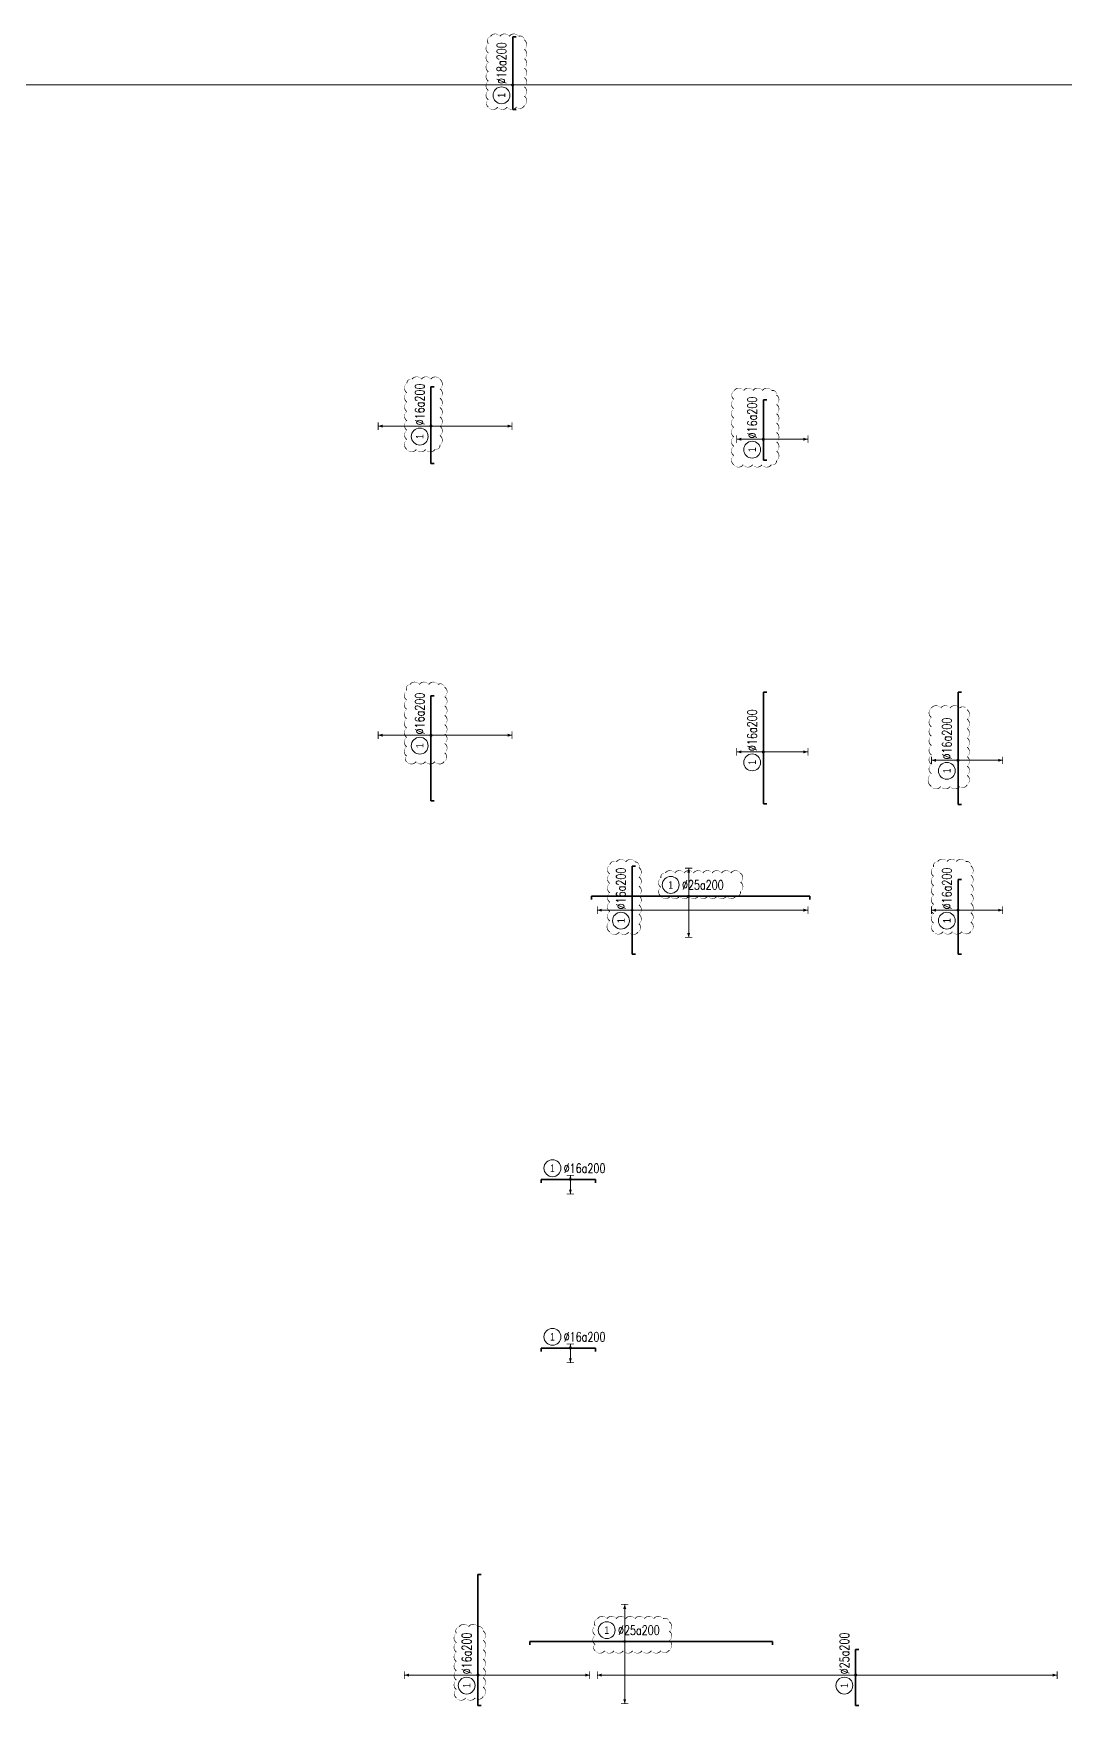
# Model space of a CAD drawing. Header units: millimetres. Extents: x -259680 to 953914, y -429648 to 90611.
# Drawn here: x 768729 to 823792, y -268863 to -179608 of the extents above; entities that cross this region are included whole.
import ezdxf
from ezdxf.enums import TextEntityAlignment as Align

# ---------------------------------------------------------------- set-up
doc = ezdxf.new("R2010")
doc.units = ezdxf.units.MM
doc.layers.get('0').update_dxf_attribs({"lineweight": 20})
for name, color, linetype, lineweight in [('NDC_S_DIM', 1, 'Continuous', 15), ('NDC_S_REBAR', 4, 'Continuous', 35), ('NDC_S_VN TEXT', 7, 'Continuous', 20)]:
    doc.layers.add(name, color=color, linetype=linetype, lineweight=lineweight)
doc.layers.add('NDC_S_REVISION_210426P', color=240, linetype='Continuous', lineweight=20, plot=False)
doc.styles.add('ARIAL', font='arial.ttf', dxfattribs={"width": 0.8})
doc.styles.add('NDC_EN TXT', font='romans.shx', dxfattribs={"width": 0.8})

# ---------------------------------------------------------------- blocks, each defined once
blk = doc.blocks.new('*U526')
h = blk.add_hatch(color=6)
edge = h.paths.add_edge_path()
edge.add_arc((-0.95, 0), 0.3, 0, 360)
at = {"layer": 'NDC_S_DIM', "color": 8}
for q in [(-0.95, 1.1), (-0.95, -3.9)]:
    blk.add_line((-0.95, 0), q, dxfattribs=at)
for points in [[(-1.95, 1.1, 0.2, 0.2, 0), (0.05, 1.1, 0, 0, 0)], [(-1.95, -3.9, 0.2, 0.2, 0), (0.05, -3.9, 0, 0, 0)]]:
    blk.add_lwpolyline(points, format="xyseb", dxfattribs=at)
at = {"layer": 'NDC_S_DIM'}
blk.add_circle((-5.75, 3), 2.25, dxfattribs=at)
at = {"layer": 'NDC_S_DIM', "color": 6}
blk.add_circle((-0.95, 0), 0.3, dxfattribs=at)
at = {"layer": 'NDC_S_DIM', "color": 8}
for points in [[(-1.35, -0.1), (-0.95, 1.1), (-0.55, -0.1)], [(-1.35, -2.7), (-0.95, -3.9), (-0.55, -2.7)]]:
    blk.add_solid(points, dxfattribs=at)
at = {"layer": 'NDC_S_REBAR'}
for p, q in [((0, 0), (-8.78, 0)), ((-8.78, 0), (-8.78, -0.9)), ((0, 0), (5.72, 0)), ((5.72, 0), (5.72, -0.9))]:
    blk.add_line(p, q, dxfattribs=at)
at = {"layer": 'NDC_S_VN TEXT', "style": 'ARIAL', "width": 0.8}
blk.add_attdef('KHT', text='', height=2, dxfattribs=at).set_placement((-5.75, 3), align=Align.MIDDLE_CENTER)
at = {"layer": 'NDC_S_VN TEXT', "color": 3, "style": 'NDC_EN TXT', "width": 0.75}
blk.add_attdef('DKT', (-2.75, 1.75), '', height=2.5, dxfattribs=at)
blk = doc.blocks.new('*U528')
h = blk.add_hatch(color=6)
edge = h.paths.add_edge_path()
edge.add_arc((-2.99, 0), 0.3, 0, 360)
at = {"layer": 'NDC_S_DIM', "color": 8}
for q in [(-2.99, 192.43), (-2.99, -262.46)]:
    blk.add_line((-2.99, 0), q, dxfattribs=at)
for points in [[(-3.99, 192.43, 0.2, 0.2, 0), (-1.99, 192.43, 0, 0, 0)], [(-3.99, -262.46, 0.2, 0.2, 0), (-1.99, -262.46, 0, 0, 0)]]:
    blk.add_lwpolyline(points, format="xyseb", dxfattribs=at)
at = {"layer": 'NDC_S_DIM'}
blk.add_circle((-5.75, 3), 2.25, dxfattribs=at)
at = {"layer": 'NDC_S_DIM', "color": 6}
blk.add_circle((-2.99, 0), 0.3, dxfattribs=at)
at = {"layer": 'NDC_S_DIM', "color": 8}
for points in [[(-3.39, 191.23), (-2.99, 192.43), (-2.59, 191.23)], [(-3.39, -261.26), (-2.99, -262.46), (-2.59, -261.26)]]:
    blk.add_solid(points, dxfattribs=at)
at = {"layer": 'NDC_S_REBAR'}
for p, q in [((0, 0), (-9.52, 0)), ((-9.52, 0), (-9.52, -0.9)), ((0, 0), (9.88, 0)), ((9.88, 0), (9.88, -0.9))]:
    blk.add_line(p, q, dxfattribs=at)
at = {"layer": 'NDC_S_VN TEXT', "style": 'ARIAL', "width": 0.8}
blk.add_attdef('KHT', text='', height=2, dxfattribs=at).set_placement((-5.75, 3), align=Align.MIDDLE_CENTER)
at = {"layer": 'NDC_S_VN TEXT', "color": 3, "style": 'NDC_EN TXT', "width": 0.75}
blk.add_attdef('DKT', (-2.75, 1.75), '', height=2.5, dxfattribs=at)
blk = doc.blocks.new('*U529')
h = blk.add_hatch(color=6)
edge = h.paths.add_edge_path()
edge.add_arc((-2.95, 0), 0.3, 0, 360)
at = {"layer": 'NDC_S_DIM', "color": 8}
for q in [(-2.95, 68.98), (-2.95, -53.82)]:
    blk.add_line((-2.95, 0), q, dxfattribs=at)
for points in [[(-3.95, 68.98, 0.2, 0.2, 0), (-1.95, 68.98, 0, 0, 0)], [(-3.95, -53.82, 0.2, 0.2, 0), (-1.95, -53.82, 0, 0, 0)]]:
    blk.add_lwpolyline(points, format="xyseb", dxfattribs=at)
at = {"layer": 'NDC_S_DIM'}
blk.add_circle((-5.75, 3), 2.25, dxfattribs=at)
at = {"layer": 'NDC_S_DIM', "color": 6}
blk.add_circle((-2.95, 0), 0.3, dxfattribs=at)
at = {"layer": 'NDC_S_DIM', "color": 8}
for points in [[(-3.35, 67.78), (-2.95, 68.98), (-2.55, 67.78)], [(-3.35, -52.62), (-2.95, -53.82), (-2.55, -52.62)]]:
    blk.add_solid(points, dxfattribs=at)
at = {"layer": 'NDC_S_REBAR'}
for p, q in [((0, 0), (-11.07, 0)), ((-11.07, 0), (-11.07, -0.9)), ((0, 0), (3.92, 0)), ((3.92, 0), (3.92, -0.9))]:
    blk.add_line(p, q, dxfattribs=at)
at = {"layer": 'NDC_S_VN TEXT', "style": 'ARIAL', "width": 0.8}
blk.add_attdef('KHT', text='', height=2, dxfattribs=at).set_placement((-5.75, 3), align=Align.MIDDLE_CENTER)
at = {"layer": 'NDC_S_VN TEXT', "color": 3, "style": 'NDC_EN TXT', "width": 0.75}
blk.add_attdef('DKT', (-2.75, 1.75), '', height=2.5, dxfattribs=at)
blk = doc.blocks.new('*U537')
h = blk.add_hatch(color=6)
edge = h.paths.add_edge_path()
edge.add_arc((-2.95, 0), 0.3, 0, 360)
at = {"layer": 'NDC_S_DIM', "color": 8}
for q in [(-2.95, 7.1), (-2.95, -11.9)]:
    blk.add_line((-2.95, 0), q, dxfattribs=at)
for points in [[(-3.95, 7.1, 0.2, 0.2, 0), (-1.95, 7.1, 0, 0, 0)], [(-3.95, -11.9, 0.2, 0.2, 0), (-1.95, -11.9, 0, 0, 0)]]:
    blk.add_lwpolyline(points, format="xyseb", dxfattribs=at)
at = {"layer": 'NDC_S_DIM'}
blk.add_circle((-5.75, 3), 2.25, dxfattribs=at)
at = {"layer": 'NDC_S_DIM', "color": 6}
blk.add_circle((-2.95, 0), 0.3, dxfattribs=at)
at = {"layer": 'NDC_S_DIM', "color": 8}
for points in [[(-3.35, 5.9), (-2.95, 7.1), (-2.55, 5.9)], [(-3.35, -10.7), (-2.95, -11.9), (-2.55, -10.7)]]:
    blk.add_solid(points, dxfattribs=at)
at = {"layer": 'NDC_S_REBAR'}
for p, q in [((0, 0), (-16.85, 0)), ((-16.85, 0), (-16.85, -0.9)), ((0, 0), (13.03, 0)), ((13.03, 0), (13.03, -0.9))]:
    blk.add_line(p, q, dxfattribs=at)
at = {"layer": 'NDC_S_VN TEXT', "style": 'ARIAL', "width": 0.8}
blk.add_attdef('KHT', text='', height=2, dxfattribs=at).set_placement((-5.75, 3), align=Align.MIDDLE_CENTER)
at = {"layer": 'NDC_S_VN TEXT', "color": 3, "style": 'NDC_EN TXT', "width": 0.75}
blk.add_attdef('DKT', (-2.75, 1.75), '', height=2.5, dxfattribs=at)
blk = doc.blocks.new('*U575')
h = blk.add_hatch(color=6)
edge = h.paths.add_edge_path()
edge.add_arc((-2.95, 0), 0.3, 0, 360)
at = {"layer": 'NDC_S_DIM', "color": 8}
for q in [(-2.95, 7.1), (-2.95, -11.9)]:
    blk.add_line((-2.95, 0), q, dxfattribs=at)
for points in [[(-3.95, 7.1, 0.2, 0.2, 0), (-1.95, 7.1, 0, 0, 0)], [(-3.95, -11.9, 0.2, 0.2, 0), (-1.95, -11.9, 0, 0, 0)]]:
    blk.add_lwpolyline(points, format="xyseb", dxfattribs=at)
at = {"layer": 'NDC_S_DIM'}
blk.add_circle((-5.75, 3), 2.25, dxfattribs=at)
at = {"layer": 'NDC_S_DIM', "color": 6}
blk.add_circle((-2.95, 0), 0.3, dxfattribs=at)
at = {"layer": 'NDC_S_DIM', "color": 8}
for points in [[(-3.35, 5.9), (-2.95, 7.1), (-2.55, 5.9)], [(-3.35, -10.7), (-2.95, -11.9), (-2.55, -10.7)]]:
    blk.add_solid(points, dxfattribs=at)
at = {"layer": 'NDC_S_REBAR'}
for p, q in [((0, 0), (-8.53, 0)), ((-8.53, 0), (-8.53, -0.9)), ((0, 0), (7.57, 0)), ((7.57, 0), (7.57, -0.9))]:
    blk.add_line(p, q, dxfattribs=at)
at = {"layer": 'NDC_S_VN TEXT', "style": 'ARIAL', "width": 0.8}
blk.add_attdef('KHT', text='', height=2, dxfattribs=at).set_placement((-5.75, 3), align=Align.MIDDLE_CENTER)
at = {"layer": 'NDC_S_VN TEXT', "color": 3, "style": 'NDC_EN TXT', "width": 0.75}
blk.add_attdef('DKT', (-2.75, 1.75), '', height=2.5, dxfattribs=at)
blk = doc.blocks.new('*U576')
h = blk.add_hatch(color=6)
edge = h.paths.add_edge_path()
edge.add_arc((-2.95, 0), 0.3, 0, 360)
at = {"layer": 'NDC_S_DIM', "color": 8}
for q in [(-2.95, 14.1), (-2.95, -21.65)]:
    blk.add_line((-2.95, 0), q, dxfattribs=at)
for points in [[(-3.95, 14.1, 0.2, 0.2, 0), (-1.95, 14.1, 0, 0, 0)], [(-3.95, -21.65, 0.2, 0.2, 0), (-1.95, -21.65, 0, 0, 0)]]:
    blk.add_lwpolyline(points, format="xyseb", dxfattribs=at)
at = {"layer": 'NDC_S_DIM'}
blk.add_circle((-5.75, 3), 2.25, dxfattribs=at)
at = {"layer": 'NDC_S_DIM', "color": 6}
blk.add_circle((-2.95, 0), 0.3, dxfattribs=at)
at = {"layer": 'NDC_S_DIM', "color": 8}
for points in [[(-3.35, 12.9), (-2.95, 14.1), (-2.55, 12.9)], [(-3.35, -20.45), (-2.95, -21.65), (-2.55, -20.45)]]:
    blk.add_solid(points, dxfattribs=at)
at = {"layer": 'NDC_S_REBAR'}
for p, q in [((0, 0), (-12.93, 0)), ((-12.93, 0), (-12.93, -0.9)), ((0, 0), (7.57, 0)), ((7.57, 0), (7.57, -0.9))]:
    blk.add_line(p, q, dxfattribs=at)
at = {"layer": 'NDC_S_VN TEXT', "style": 'ARIAL', "width": 0.8}
blk.add_attdef('KHT', text='', height=2, dxfattribs=at).set_placement((-5.75, 3), align=Align.MIDDLE_CENTER)
at = {"layer": 'NDC_S_VN TEXT', "color": 3, "style": 'NDC_EN TXT', "width": 0.75}
blk.add_attdef('DKT', (-2.75, 1.75), '', height=2.5, dxfattribs=at)
blk = doc.blocks.new('*U580')
h = blk.add_hatch(color=6)
edge = h.paths.add_edge_path()
edge.add_arc((-2.95, 0), 0.3, 0, 360)
at = {"layer": 'NDC_S_DIM', "color": 8}
for q in [(-2.95, 7.1), (-2.95, -11.9)]:
    blk.add_line((-2.95, 0), q, dxfattribs=at)
for points in [[(-3.95, 7.1, 0.2, 0.2, 0), (-1.95, 7.1, 0, 0, 0)], [(-3.95, -11.9, 0.2, 0.2, 0), (-1.95, -11.9, 0, 0, 0)]]:
    blk.add_lwpolyline(points, format="xyseb", dxfattribs=at)
at = {"layer": 'NDC_S_DIM'}
blk.add_circle((-5.75, 3), 2.25, dxfattribs=at)
at = {"layer": 'NDC_S_DIM', "color": 6}
blk.add_circle((-2.95, 0), 0.3, dxfattribs=at)
at = {"layer": 'NDC_S_DIM', "color": 8}
for points in [[(-3.35, 5.9), (-2.95, 7.1), (-2.55, 5.9)], [(-3.35, -10.7), (-2.95, -11.9), (-2.55, -10.7)]]:
    blk.add_solid(points, dxfattribs=at)
at = {"layer": 'NDC_S_REBAR'}
for p, q in [((0, 0), (-14.73, 0)), ((-14.73, 0), (-14.73, -0.9)), ((0, 0), (15.27, 0)), ((15.27, 0), (15.27, -0.9))]:
    blk.add_line(p, q, dxfattribs=at)
at = {"layer": 'NDC_S_VN TEXT', "style": 'ARIAL', "width": 0.8}
blk.add_attdef('KHT', text='', height=2, dxfattribs=at).set_placement((-5.75, 3), align=Align.MIDDLE_CENTER)
at = {"layer": 'NDC_S_VN TEXT', "color": 3, "style": 'NDC_EN TXT', "width": 0.75}
blk.add_attdef('DKT', (-2.75, 1.75), '', height=2.5, dxfattribs=at)
blk = doc.blocks.new('*U581')
h = blk.add_hatch(color=6)
edge = h.paths.add_edge_path()
edge.add_arc((-2.95, 0), 0.3, 0, 360)
at = {"layer": 'NDC_S_DIM', "color": 8}
for q in [(-2.95, 7.1), (-2.95, -11.9)]:
    blk.add_line((-2.95, 0), q, dxfattribs=at)
for points in [[(-3.95, 7.1, 0.2, 0.2, 0), (-1.95, 7.1, 0, 0, 0)], [(-3.95, -11.9, 0.2, 0.2, 0), (-1.95, -11.9, 0, 0, 0)]]:
    blk.add_lwpolyline(points, format="xyseb", dxfattribs=at)
at = {"layer": 'NDC_S_DIM'}
blk.add_circle((-5.75, 3), 2.25, dxfattribs=at)
at = {"layer": 'NDC_S_DIM', "color": 6}
blk.add_circle((-2.95, 0), 0.3, dxfattribs=at)
at = {"layer": 'NDC_S_DIM', "color": 8}
for points in [[(-3.35, 5.9), (-2.95, 7.1), (-2.55, 5.9)], [(-3.35, -10.7), (-2.95, -11.9), (-2.55, -10.7)]]:
    blk.add_solid(points, dxfattribs=at)
at = {"layer": 'NDC_S_REBAR'}
for p, q in [((0, 0), (-14.73, 0)), ((-14.73, 0), (-14.73, -0.9)), ((0, 0), (5.27, 0)), ((5.27, 0), (5.27, -0.9))]:
    blk.add_line(p, q, dxfattribs=at)
at = {"layer": 'NDC_S_VN TEXT', "style": 'ARIAL', "width": 0.8}
blk.add_attdef('KHT', text='', height=2, dxfattribs=at).set_placement((-5.75, 3), align=Align.MIDDLE_CENTER)
at = {"layer": 'NDC_S_VN TEXT', "color": 3, "style": 'NDC_EN TXT', "width": 0.75}
blk.add_attdef('DKT', (-2.75, 1.75), '', height=2.5, dxfattribs=at)
blk = doc.blocks.new('*U582')
h = blk.add_hatch(color=6)
edge = h.paths.add_edge_path()
edge.add_arc((-2.95, 0), 0.3, 0, 360)
at = {"layer": 'NDC_S_DIM', "color": 8}
for q in [(-2.95, 9.33), (-2.95, -46.92)]:
    blk.add_line((-2.95, 0), q, dxfattribs=at)
for points in [[(-3.95, 9.33, 0.2, 0.2, 0), (-1.95, 9.33, 0, 0, 0)], [(-3.95, -46.92, 0.2, 0.2, 0), (-1.95, -46.92, 0, 0, 0)]]:
    blk.add_lwpolyline(points, format="xyseb", dxfattribs=at)
at = {"layer": 'NDC_S_DIM'}
blk.add_circle((-5.75, 3), 2.25, dxfattribs=at)
at = {"layer": 'NDC_S_DIM', "color": 6}
blk.add_circle((-2.95, 0), 0.3, dxfattribs=at)
at = {"layer": 'NDC_S_DIM', "color": 8}
for points in [[(-3.35, 8.13), (-2.95, 9.33), (-2.55, 8.13)], [(-3.35, -45.72), (-2.95, -46.92), (-2.55, -45.72)]]:
    blk.add_solid(points, dxfattribs=at)
at = {"layer": 'NDC_S_REBAR'}
for p, q in [((0, 0), (-14.73, 0)), ((-14.73, 0), (-14.73, -0.9)), ((0, 0), (8.77, 0)), ((8.77, 0), (8.77, -0.9))]:
    blk.add_line(p, q, dxfattribs=at)
at = {"layer": 'NDC_S_VN TEXT', "style": 'ARIAL', "width": 0.8}
blk.add_attdef('KHT', text='', height=2, dxfattribs=at).set_placement((-5.75, 3), align=Align.MIDDLE_CENTER)
at = {"layer": 'NDC_S_VN TEXT', "color": 3, "style": 'NDC_EN TXT', "width": 0.75}
blk.add_attdef('DKT', (-2.75, 1.75), '', height=2.5, dxfattribs=at)
blk = doc.blocks.new('*U583')
h = blk.add_hatch(color=6)
edge = h.paths.add_edge_path()
edge.add_arc((-0.95, 0), 0.3, 0, 360)
at = {"layer": 'NDC_S_DIM', "color": 8}
for q in [(-0.95, 7.48), (-0.95, -11.02)]:
    blk.add_line((-0.95, 0), q, dxfattribs=at)
for points in [[(-1.95, 7.48, 0.2, 0.2, 0), (0.05, 7.48, 0, 0, 0)], [(-1.95, -11.02, 0.2, 0.2, 0), (0.05, -11.02, 0, 0, 0)]]:
    blk.add_lwpolyline(points, format="xyseb", dxfattribs=at)
at = {"layer": 'NDC_S_DIM'}
blk.add_circle((-5.75, 3), 2.25, dxfattribs=at)
at = {"layer": 'NDC_S_DIM', "color": 6}
blk.add_circle((-0.95, 0), 0.3, dxfattribs=at)
at = {"layer": 'NDC_S_DIM', "color": 8}
for points in [[(-1.35, 6.28), (-0.95, 7.48), (-0.55, 6.28)], [(-1.35, -9.82), (-0.95, -11.02), (-0.55, -9.82)]]:
    blk.add_solid(points, dxfattribs=at)
at = {"layer": 'NDC_S_REBAR'}
for p, q in [((0, 0), (-26.87, 0)), ((-26.87, 0), (-26.87, -0.9)), ((0, 0), (31.38, 0)), ((31.38, 0), (31.38, -0.9))]:
    blk.add_line(p, q, dxfattribs=at)
at = {"layer": 'NDC_S_VN TEXT', "style": 'ARIAL', "width": 0.8}
blk.add_attdef('KHT', text='', height=2, dxfattribs=at).set_placement((-5.75, 3), align=Align.MIDDLE_CENTER)
at = {"layer": 'NDC_S_VN TEXT', "color": 3, "style": 'NDC_EN TXT', "width": 0.75}
blk.add_attdef('DKT', (-2.75, 1.75), '', height=2.5, dxfattribs=at)
blk = doc.blocks.new('*U584')
h = blk.add_hatch(color=6)
edge = h.paths.add_edge_path()
edge.add_arc((-2.95, 0), 0.3, 0, 360)
at = {"layer": 'NDC_S_DIM', "color": 8}
for q in [(-2.95, 14.1), (-2.95, -21.65)]:
    blk.add_line((-2.95, 0), q, dxfattribs=at)
for points in [[(-3.95, 14.1, 0.2, 0.2, 0), (-1.95, 14.1, 0, 0, 0)], [(-3.95, -21.65, 0.2, 0.2, 0), (-1.95, -21.65, 0, 0, 0)]]:
    blk.add_lwpolyline(points, format="xyseb", dxfattribs=at)
at = {"layer": 'NDC_S_DIM'}
blk.add_circle((-5.75, 3), 2.25, dxfattribs=at)
at = {"layer": 'NDC_S_DIM', "color": 6}
blk.add_circle((-2.95, 0), 0.3, dxfattribs=at)
at = {"layer": 'NDC_S_DIM', "color": 8}
for points in [[(-3.35, 12.9), (-2.95, 14.1), (-2.55, 12.9)], [(-3.35, -20.45), (-2.95, -21.65), (-2.55, -20.45)]]:
    blk.add_solid(points, dxfattribs=at)
at = {"layer": 'NDC_S_REBAR'}
for p, q in [((0, 0), (-20.43, 0)), ((-20.43, 0), (-20.43, -0.9)), ((0, 0), (7.57, 0)), ((7.57, 0), (7.57, -0.9))]:
    blk.add_line(p, q, dxfattribs=at)
at = {"layer": 'NDC_S_VN TEXT', "style": 'ARIAL', "width": 0.8}
blk.add_attdef('KHT', text='', height=2, dxfattribs=at).set_placement((-5.75, 3), align=Align.MIDDLE_CENTER)
at = {"layer": 'NDC_S_VN TEXT', "color": 3, "style": 'NDC_EN TXT', "width": 0.75}
blk.add_attdef('DKT', (-2.75, 1.75), '', height=2.5, dxfattribs=at)
blk = doc.blocks.new('*U585')
h = blk.add_hatch(color=6)
edge = h.paths.add_edge_path()
edge.add_arc((-0.95, 0), 0.3, 0, 360)
at = {"layer": 'NDC_S_DIM', "color": 8}
for q in [(-0.95, 9.89), (-0.95, -16.6)]:
    blk.add_line((-0.95, 0), q, dxfattribs=at)
for points in [[(-1.95, 9.89, 0.2, 0.2, 0), (0.05, 9.89, 0, 0, 0)], [(-1.95, -16.6, 0.2, 0.2, 0), (0.05, -16.6, 0, 0, 0)]]:
    blk.add_lwpolyline(points, format="xyseb", dxfattribs=at)
at = {"layer": 'NDC_S_DIM'}
blk.add_circle((-5.75, 3), 2.25, dxfattribs=at)
at = {"layer": 'NDC_S_DIM', "color": 6}
blk.add_circle((-0.95, 0), 0.3, dxfattribs=at)
at = {"layer": 'NDC_S_DIM', "color": 8}
for points in [[(-1.35, 8.69), (-0.95, 9.89), (-0.55, 8.69)], [(-1.35, -15.4), (-0.95, -16.6), (-0.55, -15.4)]]:
    blk.add_solid(points, dxfattribs=at)
at = {"layer": 'NDC_S_REBAR'}
for p, q in [((0, 0), (-26.28, 0)), ((-26.28, 0), (-26.28, -0.9)), ((0, 0), (38.47, 0)), ((38.47, 0), (38.47, -0.9))]:
    blk.add_line(p, q, dxfattribs=at)
at = {"layer": 'NDC_S_VN TEXT', "style": 'ARIAL', "width": 0.8}
blk.add_attdef('KHT', text='', height=2, dxfattribs=at).set_placement((-5.75, 3), align=Align.MIDDLE_CENTER)
at = {"layer": 'NDC_S_VN TEXT', "color": 3, "style": 'NDC_EN TXT', "width": 0.75}
blk.add_attdef('DKT', (-2.75, 1.75), '', height=2.5, dxfattribs=at)
blk = doc.blocks.new('*U586')
h = blk.add_hatch(color=6)
edge = h.paths.add_edge_path()
edge.add_arc((-2.95, 0), 0.3, 0, 360)
at = {"layer": 'NDC_S_DIM', "color": 8}
for q in [(-2.95, 19.63), (-2.95, -29.87)]:
    blk.add_line((-2.95, 0), q, dxfattribs=at)
for points in [[(-3.95, 19.63, 0.2, 0.2, 0), (-1.95, 19.63, 0, 0, 0)], [(-3.95, -29.87, 0.2, 0.2, 0), (-1.95, -29.87, 0, 0, 0)]]:
    blk.add_lwpolyline(points, format="xyseb", dxfattribs=at)
at = {"layer": 'NDC_S_DIM'}
blk.add_circle((-5.75, 3), 2.25, dxfattribs=at)
at = {"layer": 'NDC_S_DIM', "color": 6}
blk.add_circle((-2.95, 0), 0.3, dxfattribs=at)
at = {"layer": 'NDC_S_DIM', "color": 8}
for points in [[(-3.35, 18.43), (-2.95, 19.63), (-2.55, 18.43)], [(-3.35, -28.67), (-2.95, -29.87), (-2.55, -28.67)]]:
    blk.add_solid(points, dxfattribs=at)
at = {"layer": 'NDC_S_REBAR'}
for p, q in [((0, 0), (-11.07, 0)), ((-11.07, 0), (-11.07, -0.9)), ((0, 0), (23.93, 0)), ((23.93, 0), (23.93, -0.9))]:
    blk.add_line(p, q, dxfattribs=at)
at = {"layer": 'NDC_S_VN TEXT', "style": 'ARIAL', "width": 0.8}
blk.add_attdef('KHT', text='', height=2, dxfattribs=at).set_placement((-5.75, 3), align=Align.MIDDLE_CENTER)
at = {"layer": 'NDC_S_VN TEXT', "color": 3, "style": 'NDC_EN TXT', "width": 0.75}
blk.add_attdef('DKT', (-2.75, 1.75), '', height=2.5, dxfattribs=at)

msp = doc.modelspace()

# ---------------------------------------------------------------- linework, layer by layer
at = {"layer": 'NDC_S_REVISION_210426P'}
for points in [[(793024.4, -183537.1, 0, 50, 0.5205671), (793524.4, -183537.1, 0, 50, 0.5205671), (794024.4, -183537.1, 0, 50, 0.5205671), (794524.4, -183537.1, 0, 50, 0.5205671), (794943.9, -183456.7, 0, 50, 0.5205671), (794943.9, -182956.7, 0, 50, 0.5205671), (794943.9, -182456.7, 0, 50, 0.5205671), (794943.9, -181956.7, 0, 50, 0.5205671), (794943.9, -181456.7, 0, 50, 0.5205671), (794943.9, -180956.7, 0, 50, 0.5205671), (794943.9, -180456.7, 0, 50, 0.5205671), (794943.9, -179956.7, 0, 50, 0.5205671), (794637.5, -179763.1, 0, 50, 0.5205671), (794137.5, -179763.1, 0, 50, 0.5205671), (793637.5, -179763.1, 0, 50, 0.5205671), (793137.5, -179763.1, 0, 50, 0.5205671), (793024.4, -180149.9, 0, 50, 0.5205671), (793024.4, -180649.9, 0, 50, 0.5205671), (793024.4, -181149.9, 0, 50, 0.5205671), (793024.4, -181649.9, 0, 50, 0.5205671), (793024.4, -182149.9, 0, 50, 0.5205671), (793024.4, -182649.9, 0, 50, 0.5205671), (793024.4, -183149.9, 0, 50, 0.5205671)], [(788674.3, -201812.1, 0, 50, 0.5205671), (789174.3, -201812.1, 0, 50, 0.5205671), (789674.3, -201812.1, 0, 50, 0.5205671), (790174.3, -201812.1, 0, 50, 0.5205671), (790437.1, -201574.9, 0, 50, 0.5205671), (790437.1, -201074.9, 0, 50, 0.5205671), (790437.1, -200574.9, 0, 50, 0.5205671), (790437.1, -200074.9, 0, 50, 0.5205671), (790437.1, -199574.9, 0, 50, 0.5205671), (790437.1, -199074.9, 0, 50, 0.5205671), (790437.1, -198574.9, 0, 50, 0.5205671), (790437.1, -198074.9, 0, 50, 0.5205671), (789949, -198063.1, 0, 50, 0.5205671), (789449, -198063.1, 0, 50, 0.5205671), (788949, -198063.1, 0, 50, 0.5205671), (788674.3, -198288.4, 0, 50, 0.5205671), (788674.3, -198788.4, 0, 50, 0.5205671), (788674.3, -199288.4, 0, 50, 0.5205671), (788674.3, -199788.4, 0, 50, 0.5205671), (788674.3, -200288.4, 0, 50, 0.5205671), (788674.3, -200788.4, 0, 50, 0.5205671), (788674.3, -201288.4, 0, 50, 0.5205671)], [(806132, -202629.3, 0, 50, 0.5205671), (806632, -202629.3, 0, 50, 0.5205671), (807132, -202629.3, 0, 50, 0.5205671), (807632, -202629.3, 0, 50, 0.5205671), (808132, -202629.3, 0, 50, 0.5205671), (808413.3, -202410.6, 0, 50, 0.5205671), (808413.3, -201910.6, 0, 50, 0.5205671), (808413.3, -201410.6, 0, 50, 0.5205671), (808413.3, -200910.6, 0, 50, 0.5205671), (808413.3, -200410.6, 0, 50, 0.5205671), (808413.3, -199910.6, 0, 50, 0.5205671), (808413.3, -199410.6, 0, 50, 0.5205671), (808413.3, -198910.6, 0, 50, 0.5205671), (808156.4, -198667.5, 0, 50, 0.5205671), (807656.4, -198667.5, 0, 50, 0.5205671), (807156.4, -198667.5, 0, 50, 0.5205671), (806656.4, -198667.5, 0, 50, 0.5205671), (806156.4, -198667.5, 0, 50, 0.5205671), (806132, -199143, 0, 50, 0.5205671), (806132, -199643, 0, 50, 0.5205671), (806132, -200143, 0, 50, 0.5205671), (806132, -200643, 0, 50, 0.5205671), (806132, -201143, 0, 50, 0.5205671), (806132, -201643, 0, 50, 0.5205671), (806132, -202143, 0, 50, 0.5205671)], [(788661.7, -218476.7, 0, 50, 0.5205671), (789161.7, -218476.7, 0, 50, 0.5205671), (789661.7, -218476.7, 0, 50, 0.5205671), (790161.7, -218476.7, 0, 50, 0.5205671), (790661.7, -218476.7, 0, 50, 0.5205671), (790690.6, -218005.6, 0, 50, 0.5205671), (790690.6, -217505.6, 0, 50, 0.5205671), (790690.6, -217005.6, 0, 50, 0.5205671), (790690.6, -216505.6, 0, 50, 0.5205671), (790690.6, -216005.6, 0, 50, 0.5205671), (790690.6, -215505.6, 0, 50, 0.5205671), (790690.6, -215005.6, 0, 50, 0.5205671), (790690.6, -214505.6, 0, 50, 0.5205671), (790336.8, -214359.4, 0, 50, 0.5205671), (789836.8, -214359.4, 0, 50, 0.5205671), (789336.8, -214359.4, 0, 50, 0.5205671), (788836.8, -214359.4, 0, 50, 0.5205671), (788661.7, -214684.4, 0, 50, 0.5205671), (788661.7, -215184.4, 0, 50, 0.5205671), (788661.7, -215684.4, 0, 50, 0.5205671), (788661.7, -216184.4, 0, 50, 0.5205671), (788661.7, -216684.4, 0, 50, 0.5205671), (788661.7, -217184.4, 0, 50, 0.5205671), (788661.7, -217684.4, 0, 50, 0.5205671), (788661.7, -218184.4, 0, 50, 0.5205671)], [(816681.1, -219803, 0, 50, 0.5205671), (817181.1, -219803, 0, 50, 0.5205671), (817681.1, -219803, 0, 50, 0.5205671), (818181.1, -219803, 0, 50, 0.5205671), (818587.1, -219709, 0, 50, 0.5205671), (818587.1, -219209, 0, 50, 0.5205671), (818587.1, -218709, 0, 50, 0.5205671), (818587.1, -218209, 0, 50, 0.5205671), (818587.1, -217709, 0, 50, 0.5205671), (818587.1, -217209, 0, 50, 0.5205671), (818587.1, -216709, 0, 50, 0.5205671), (818587.1, -216209, 0, 50, 0.5205671), (818587.1, -215709, 0, 50, 0.5205671), (818179.5, -215616.7, 0, 50, 0.5205671), (817679.5, -215616.7, 0, 50, 0.5205671), (817179.5, -215616.7, 0, 50, 0.5205671), (816681.1, -215618.3, 0, 50, 0.5205671), (816681.1, -216118.3, 0, 50, 0.5205671), (816681.1, -216618.3, 0, 50, 0.5205671), (816681.1, -217118.3, 0, 50, 0.5205671), (816681.1, -217618.3, 0, 50, 0.5205671), (816681.1, -218118.3, 0, 50, 0.5205671), (816681.1, -218618.3, 0, 50, 0.5205671), (816681.1, -219118.3, 0, 50, 0.5205671)], [(799511.6, -227576.2, 0, 50, 0.5205671), (800011.6, -227576.2, 0, 50, 0.5205671), (800511.6, -227576.2, 0, 50, 0.5205671), (801011.6, -227576.2, 0, 50, 0.5205671), (801061.8, -227126.4, 0, 50, 0.5205671), (801061.8, -226626.4, 0, 50, 0.5205671), (801061.8, -226126.4, 0, 50, 0.5205671), (801061.8, -225626.4, 0, 50, 0.5205671), (801061.8, -225126.4, 0, 50, 0.5205671), (801061.8, -224626.4, 0, 50, 0.5205671), (801061.8, -224126.4, 0, 50, 0.5205671), (800859.5, -223828.8, 0, 50, 0.5205671), (800359.5, -223828.8, 0, 50, 0.5205671), (799859.5, -223828.8, 0, 50, 0.5205671), (799511.6, -223980.9, 0, 50, 0.5205671), (799511.6, -224480.9, 0, 50, 0.5205671), (799511.6, -224980.9, 0, 50, 0.5205671), (799511.6, -225480.9, 0, 50, 0.5205671), (799511.6, -225980.9, 0, 50, 0.5205671), (799511.6, -226480.9, 0, 50, 0.5205671), (799511.6, -226980.9, 0, 50, 0.5205671)], [(816804, -227557.9, 0, 50, 0.5205671), (817304, -227557.9, 0, 50, 0.5205671), (817804, -227557.9, 0, 50, 0.5205671), (818304, -227557.9, 0, 50, 0.5205671), (818787.6, -227541.6, 0, 50, 0.5205671), (818787.6, -227041.6, 0, 50, 0.5205671), (818787.6, -226541.6, 0, 50, 0.5205671), (818787.6, -226041.6, 0, 50, 0.5205671), (818787.6, -225541.6, 0, 50, 0.5205671), (818787.6, -225041.6, 0, 50, 0.5205671), (818787.6, -224541.6, 0, 50, 0.5205671), (818787.6, -224041.6, 0, 50, 0.5205671), (818516.2, -223813.1, 0, 50, 0.5205671), (818016.2, -223813.1, 0, 50, 0.5205671), (817516.2, -223813.1, 0, 50, 0.5205671), (817016.2, -223813.1, 0, 50, 0.5205671), (816804, -224100.9, 0, 50, 0.5205671), (816804, -224600.9, 0, 50, 0.5205671), (816804, -225100.9, 0, 50, 0.5205671), (816804, -225600.9, 0, 50, 0.5205671), (816804, -226100.9, 0, 50, 0.5205671), (816804, -226600.9, 0, 50, 0.5205671), (816804, -227100.9, 0, 50, 0.5205671)], [(802237.1, -225658.8, 0, 50, 0.5205671), (802737.1, -225658.8, 0, 50, 0.5205671), (803237.1, -225658.8, 0, 50, 0.5205671), (803737.1, -225658.8, 0, 50, 0.5205671), (804237.1, -225658.8, 0, 50, 0.5205671), (804737.1, -225658.8, 0, 50, 0.5205671), (805237.1, -225658.8, 0, 50, 0.5205671), (805737.1, -225658.8, 0, 50, 0.5205671), (806237.1, -225658.8, 0, 50, 0.5205671), (806487.6, -225409.3, 0, 50, 0.5205671), (806487.6, -224909.3, 0, 50, 0.5205671), (806473.6, -224423.4, 0, 50, 0.5205671), (805973.6, -224423.4, 0, 50, 0.5205671), (805473.6, -224423.4, 0, 50, 0.5205671), (804973.6, -224423.4, 0, 50, 0.5205671), (804473.6, -224423.4, 0, 50, 0.5205671), (803973.6, -224423.4, 0, 50, 0.5205671), (803473.6, -224423.4, 0, 50, 0.5205671), (802973.6, -224423.4, 0, 50, 0.5205671), (802473.6, -224423.4, 0, 50, 0.5205671), (802237.1, -224686.9, 0, 50, 0.5205671), (802237.1, -225186.9, 0, 50, 0.5205671)], [(798728.5, -265937.8, 0, 50, 0.5205671), (799228.5, -265937.8, 0, 50, 0.5205671), (799728.5, -265937.8, 0, 50, 0.5205671), (800228.5, -265937.8, 0, 50, 0.5205671), (800728.5, -265937.8, 0, 50, 0.5205671), (801228.5, -265937.8, 0, 50, 0.5205671), (801728.5, -265937.8, 0, 50, 0.5205671), (802228.5, -265937.8, 0, 50, 0.5205671), (802686, -265895.3, 0, 50, 0.5205671), (802686, -265395.3, 0, 50, 0.5205671), (802686, -264895.3, 0, 50, 0.5205671), (802686, -264395.3, 0, 50, 0.5205671), (802353.3, -264228.1, 0, 50, 0.5205671), (801853.3, -264228.1, 0, 50, 0.5205671), (801353.3, -264228.1, 0, 50, 0.5205671), (800853.3, -264228.1, 0, 50, 0.5205671), (800353.3, -264228.1, 0, 50, 0.5205671), (799853.3, -264228.1, 0, 50, 0.5205671), (799353.3, -264228.1, 0, 50, 0.5205671), (798853.3, -264228.1, 0, 50, 0.5205671), (798728.5, -264603.4, 0, 50, 0.5205671), (798728.5, -265103.4, 0, 50, 0.5205671), (798728.5, -265603.4, 0, 50, 0.5205671)], [(791316.2, -268450.7, 0, 50, 0.5205671), (791816.2, -268450.7, 0, 50, 0.5205671), (792316.2, -268450.7, 0, 50, 0.5205671), (792744.4, -268378.9, 0, 50, 0.5205671), (792744.4, -267878.9, 0, 50, 0.5205671), (792744.4, -267378.9, 0, 50, 0.5205671), (792744.4, -266878.9, 0, 50, 0.5205671), (792744.4, -266378.9, 0, 50, 0.5205671), (792744.4, -265878.9, 0, 50, 0.5205671), (792744.4, -265378.9, 0, 50, 0.5205671), (792744.4, -264878.9, 0, 50, 0.5205671), (792467.1, -264656.2, 0, 50, 0.5205671), (791967.1, -264656.2, 0, 50, 0.5205671), (791467.1, -264656.2, 0, 50, 0.5205671), (791316.2, -265005.2, 0, 50, 0.5205671), (791316.2, -265505.2, 0, 50, 0.5205671), (791316.2, -266005.2, 0, 50, 0.5205671), (791316.2, -266505.2, 0, 50, 0.5205671), (791316.2, -267005.2, 0, 50, 0.5205671), (791316.2, -267505.2, 0, 50, 0.5205671), (791316.2, -268005.2, 0, 50, 0.5205671)]]:
    msp.add_lwpolyline(points, format="xyseb", close=True, dxfattribs=at)

# ---------------------------------------------------------------- block references
at = {"xscale": 200, "yscale": 200, "zscale": 200, "rotation": 90}
for name, p, values in [('*U528', (794322.4, -181760), {'KHT': '1', 'DKT': '%%c18a200'}), ('*U576', (789957.6, -199977.3), {'KHT': '1', 'DKT': '%%c16a200'}), ('*U575', (807707.6, -200677.1), {'KHT': '1', 'DKT': '%%c16a200'}), ('*U584', (789957.6, -216477.3), {'KHT': '1', 'DKT': '%%c16a200'}), ('*U537', (807707.6, -217368.5), {'KHT': '1', 'DKT': '%%c16a200'}), ('*U580', (818107.6, -217817.4), {'KHT': '1', 'DKT': '%%c16a200'}), ('*U582', (800703.6, -225817), {'KHT': '1', 'DKT': '%%c16a200'}), ('*U581', (818107.6, -225817), {'KHT': '1', 'DKT': '%%c16a200'}), ('*U586', (792464.1, -266648.2), {'KHT': '1', 'DKT': '%%c16a200'}), ('*U529', (812633.3, -266648.2), {'KHT': '1', 'DKT': '%%c25a200'})]:
    msp.add_blockref(name, p, dxfattribs=at).add_auto_attribs(values)
at = {"xscale": 200, "yscale": 200, "zscale": 200}
for name, p, values in [('*U583', (803910.4, -225658.8), {'KHT': '1', 'DKT': '%%c25a200'}), ('*U526', (797593.6, -240782.1), {'KHT': '1', 'DKT': '%%c16a200'}), ('*U526', (797593.6, -249782.1), {'KHT': '1', 'DKT': '%%c16a200'}), ('*U585', (800493.6, -265442.2), {'KHT': '1', 'DKT': '%%c25a200'})]:
    msp.add_blockref(name, p, dxfattribs=at).add_auto_attribs(values)

doc.saveas('drawing.dxf')
